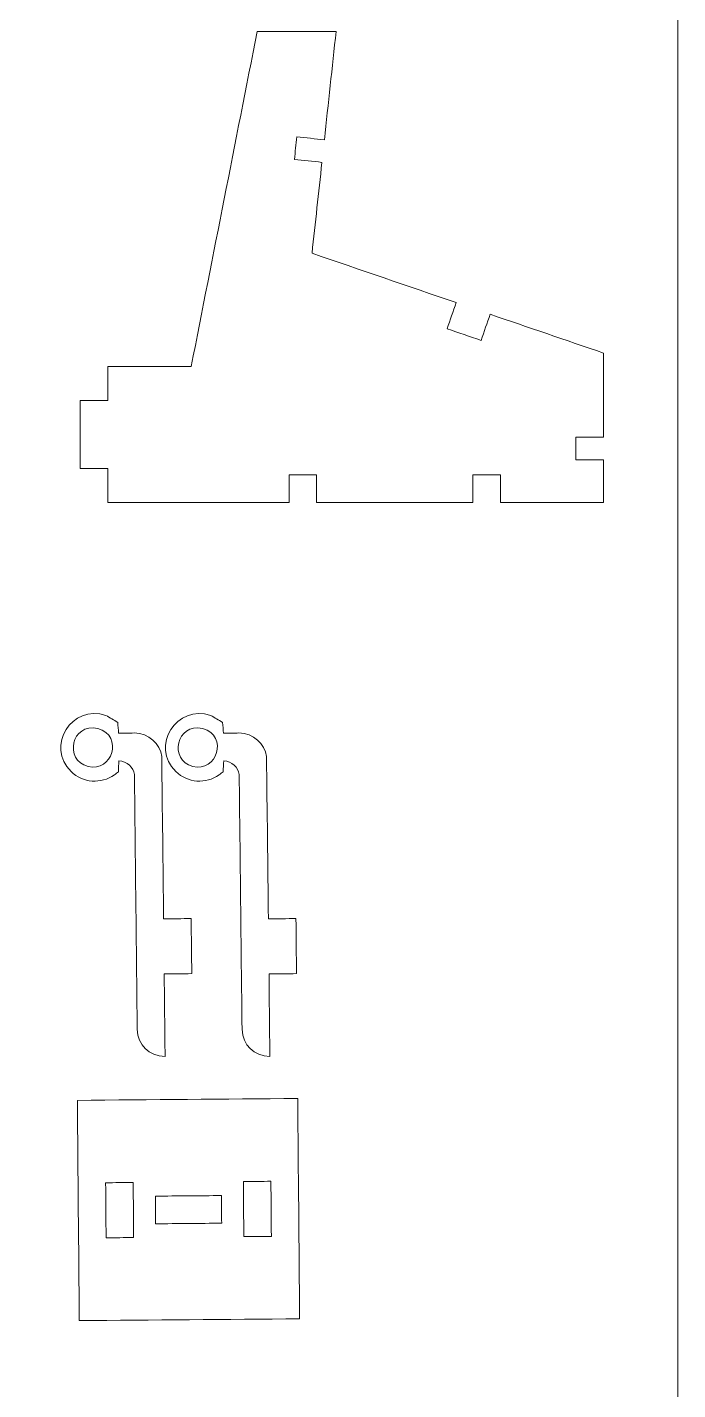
# Model space of a CAD drawing. Header units: centimetres. Extents: x -36.5 to 33.1, y -48.3 to 44.1.
# Drawn here: x 26.02 to 33.11, y 21.73 to 36.57 of the extents above; entities that cross this region are included whole.
import ezdxf

# ---------------------------------------------------------------- set-up
doc = ezdxf.new("R2010")
doc.units = ezdxf.units.CM
doc.header["$MEASUREMENT"] = 0
doc.layers.add('Camada 1', color=7, linetype='Continuous')

msp = doc.modelspace()

# ---------------------------------------------------------------- linework, layer by layer
at = {"layer": 'Camada 1', "color": 2, "lineweight": 20}
msp.add_open_spline([(-1.6923, 44.0612), (-1.6923, 44.0612), (-1.6923, 21.2612), (-1.6923, 21.2612), (-1.6923, 21.2612), (-1.6923, 21.2612), (33.1077, 21.2612), (33.1077, 21.2612), (33.1077, 21.2612), (33.1077, 21.2612), (33.1077, 44.0612), (33.1077, 44.0612), (33.1077, 44.0612), (33.1077, 44.0612), (-1.6923, 44.0612), (-1.6923, 44.0612)], degree=3, knots=[0, 0, 0, 0, 0.2, 0.2, 0.2, 0.2, 0.4, 0.4, 0.4, 0.4, 0.6, 0.6, 0.6, 0.6, 1, 1, 1, 1], dxfattribs=at)
at = {"layer": 'Camada 1', "lineweight": 9}
for points, knots in [([(28.93315, 35.13493), (29.03296, 35.12412), (29.13276, 35.11329), (29.23257, 35.10248), (29.23257, 35.10248), (29.19677, 34.77227), (29.16096, 34.44207), (29.12517, 34.11185), (29.12517, 34.11185), (29.6482, 33.93276), (30.17124, 33.75368), (30.69427, 33.57458), (30.69427, 33.57458), (30.66175, 33.4796), (30.62923, 33.38465), (30.59671, 33.28965), (30.59671, 33.28965), (30.72011, 33.2474), (30.84352, 33.20514), (30.96691, 33.16289), (30.96691, 33.16289), (30.99943, 33.25787), (31.03197, 33.35283), (31.06449, 33.44783), (31.06449, 33.44783), (31.47577, 33.30698), (31.88707, 33.16615), (32.29836, 33.02532), (32.29836, 33.02532), (32.29836, 32.72), (32.29836, 32.41467), (32.29836, 32.10935), (32.29836, 32.10935), (32.19797, 32.10935), (32.09758, 32.10935), (31.99719, 32.10935), (31.99719, 32.10935), (31.99719, 32.02712), (31.99719, 31.9449), (31.99719, 31.86269), (31.99719, 31.86269), (32.09758, 31.86269), (32.19797, 31.86269), (32.29836, 31.86269), (32.29836, 31.86269), (32.29836, 31.70813), (32.29836, 31.55357), (32.29836, 31.39902), (32.29836, 31.39902), (31.92462, 31.39902), (31.55088, 31.39902), (31.17714, 31.39902), (31.17714, 31.39902), (31.17714, 31.49901), (31.17714, 31.599), (31.17714, 31.69899), (31.17714, 31.69899), (31.07715, 31.69899), (30.97715, 31.69899), (30.87715, 31.69899), (30.87715, 31.69899), (30.87715, 31.599), (30.87715, 31.49901), (30.87715, 31.39902), (30.87715, 31.39902), (30.30967, 31.39902), (29.74219, 31.39902), (29.17471, 31.39902), (29.17471, 31.39902), (29.17471, 31.49901), (29.17471, 31.599), (29.17471, 31.69899), (29.17471, 31.69899), (29.07472, 31.69899), (28.97472, 31.69899), (28.87473, 31.69899), (28.87473, 31.69899), (28.87473, 31.599), (28.87473, 31.49901), (28.87473, 31.39902), (28.87473, 31.39902), (28.21661, 31.39902), (27.55849, 31.39902), (26.90038, 31.39902), (26.90038, 31.39902), (26.90038, 31.52244), (26.90038, 31.64585), (26.90038, 31.76927), (26.90038, 31.76927), (26.79999, 31.76927), (26.69961, 31.76927), (26.59921, 31.76927), (26.59921, 31.76927), (26.59921, 32.01611), (26.59921, 32.26293), (26.59921, 32.50977), (26.59921, 32.50977), (26.69961, 32.50977), (26.79999, 32.50977), (26.90038, 32.50977), (26.90038, 32.50977), (26.90038, 32.63319), (26.90038, 32.75661), (26.90038, 32.88003), (26.90038, 32.88003), (27.20339, 32.88003), (27.5064, 32.88003), (27.80941, 32.88003), (27.80941, 32.88003), (28.04899, 34.09647), (28.28856, 35.31291), (28.52814, 36.52934), (28.52814, 36.52934), (28.81451, 36.52934), (29.10088, 36.52934), (29.38725, 36.52934), (29.38725, 36.52934), (29.34455, 36.13547), (29.30184, 35.74159), (29.25915, 35.34773), (29.25915, 35.34773), (29.15934, 35.35855), (29.05955, 35.36936), (28.95975, 35.38019), (28.95975, 35.38019), (28.95088, 35.29843), (28.94202, 35.21669), (28.93315, 35.13493)], [0, 0, 0, 0, 0.03030303, 0.03030303, 0.03030303, 0.03030303, 0.06060606, 0.06060606, 0.06060606, 0.06060606, 0.09090909, 0.09090909, 0.09090909, 0.09090909, 0.12121212, 0.12121212, 0.12121212, 0.12121212, 0.15151515, 0.15151515, 0.15151515, 0.15151515, 0.18181818, 0.18181818, 0.18181818, 0.18181818, 0.21212121, 0.21212121, 0.21212121, 0.21212121, 0.24242424, 0.24242424, 0.24242424, 0.24242424, 0.27272727, 0.27272727, 0.27272727, 0.27272727, 0.3030303, 0.3030303, 0.3030303, 0.3030303, 0.33333333, 0.33333333, 0.33333333, 0.33333333, 0.36363636, 0.36363636, 0.36363636, 0.36363636, 0.39393939, 0.39393939, 0.39393939, 0.39393939, 0.42424242, 0.42424242, 0.42424242, 0.42424242, 0.45454545, 0.45454545, 0.45454545, 0.45454545, 0.48484848, 0.48484848, 0.48484848, 0.48484848, 0.51515152, 0.51515152, 0.51515152, 0.51515152, 0.54545455, 0.54545455, 0.54545455, 0.54545455, 0.57575758, 0.57575758, 0.57575758, 0.57575758, 0.60606061, 0.60606061, 0.60606061, 0.60606061, 0.63636364, 0.63636364, 0.63636364, 0.63636364, 0.66666667, 0.66666667, 0.66666667, 0.66666667, 0.6969697, 0.6969697, 0.6969697, 0.6969697, 0.72727273, 0.72727273, 0.72727273, 0.72727273, 0.75757576, 0.75757576, 0.75757576, 0.75757576, 0.78787879, 0.78787879, 0.78787879, 0.78787879, 0.81818182, 0.81818182, 0.81818182, 0.81818182, 0.84848485, 0.84848485, 0.84848485, 0.84848485, 0.87878788, 0.87878788, 0.87878788, 0.87878788, 0.90909091, 0.90909091, 0.90909091, 0.90909091, 0.93939394, 0.93939394, 0.93939394, 0.93939394, 1, 1, 1, 1]), ([(27.80898, 26.86521), (27.709, 26.86418), (27.609, 26.86314), (27.50902, 26.86211), (27.50902, 26.86211), (27.50205, 27.45108), (27.49507, 28.04006), (27.4881, 28.62903), (27.4881, 28.62903), (27.47259, 28.77045), (27.34512, 28.88324), (27.18799, 28.88676), (27.18799, 28.88676), (27.13174, 28.88617), (27.07547, 28.88559), (27.01921, 28.88501), (27.01921, 28.88501), (27.016, 28.92409), (27.01277, 28.96316), (27.00955, 29.00225), (27.00955, 29.00225), (26.96667, 29.02735), (26.92378, 29.05247), (26.88089, 29.07757), (26.88089, 29.07757), (26.5113, 29.20717), (26.21899, 28.74063), (26.50057, 28.46667), (26.50057, 28.46667), (26.62805, 28.34265), (26.82792, 28.3274), (26.97282, 28.43049), (26.97282, 28.43049), (26.98727, 28.44175), (27.00171, 28.45299), (27.01615, 28.46425), (27.01615, 28.46425), (27.01812, 28.50451), (27.0201, 28.54478), (27.02207, 28.58504), (27.02207, 28.58504), (27.11039, 28.57518), (27.18096, 28.51482), (27.19081, 28.4328), (27.19081, 28.4328), (27.20105, 27.50823), (27.21127, 26.58368), (27.22151, 25.65912), (27.22151, 25.65912), (27.22901, 25.48611), (27.34798, 25.37199), (27.52459, 25.36226), (27.52459, 25.36226), (27.52147, 25.66223), (27.51837, 25.9622), (27.51525, 26.26217), (27.51525, 26.26217), (27.61524, 26.26321), (27.71523, 26.26424), (27.81522, 26.26529), (27.81522, 26.26529), (27.81315, 26.46527), (27.81106, 26.66523), (27.80898, 26.86521)], [0, 0, 0, 0, 0.05882353, 0.05882353, 0.05882353, 0.05882353, 0.11764706, 0.11764706, 0.11764706, 0.11764706, 0.17647059, 0.17647059, 0.17647059, 0.17647059, 0.23529412, 0.23529412, 0.23529412, 0.23529412, 0.29411765, 0.29411765, 0.29411765, 0.29411765, 0.35294118, 0.35294118, 0.35294118, 0.35294118, 0.41176471, 0.41176471, 0.41176471, 0.41176471, 0.47058824, 0.47058824, 0.47058824, 0.47058824, 0.52941176, 0.52941176, 0.52941176, 0.52941176, 0.58823529, 0.58823529, 0.58823529, 0.58823529, 0.64705882, 0.64705882, 0.64705882, 0.64705882, 0.70588235, 0.70588235, 0.70588235, 0.70588235, 0.76470588, 0.76470588, 0.76470588, 0.76470588, 0.82352941, 0.82352941, 0.82352941, 0.82352941, 0.88235294, 0.88235294, 0.88235294, 0.88235294, 1, 1, 1, 1]), ([(28.95018, 26.86521), (28.8502, 26.86418), (28.7502, 26.86314), (28.65022, 26.86211), (28.65022, 26.86211), (28.64325, 27.45108), (28.63627, 28.04006), (28.6293, 28.62903), (28.6293, 28.62903), (28.61379, 28.77045), (28.48632, 28.88324), (28.32919, 28.88676), (28.32919, 28.88676), (28.27294, 28.88617), (28.21667, 28.88559), (28.16041, 28.88501), (28.16041, 28.88501), (28.1572, 28.92409), (28.15397, 28.96316), (28.15075, 29.00225), (28.15075, 29.00225), (28.10787, 29.02735), (28.06498, 29.05247), (28.02209, 29.07757), (28.02209, 29.07757), (27.6525, 29.20717), (27.36019, 28.74063), (27.64177, 28.46667), (27.64177, 28.46667), (27.76925, 28.34265), (27.96912, 28.3274), (28.11402, 28.43049), (28.11402, 28.43049), (28.12847, 28.44175), (28.14291, 28.45299), (28.15735, 28.46425), (28.15735, 28.46425), (28.15932, 28.50451), (28.1613, 28.54478), (28.16327, 28.58504), (28.16327, 28.58504), (28.25159, 28.57518), (28.32216, 28.51482), (28.33201, 28.4328), (28.33201, 28.4328), (28.34225, 27.50823), (28.35247, 26.58368), (28.36271, 25.65912), (28.36271, 25.65912), (28.37021, 25.48611), (28.48918, 25.37199), (28.66579, 25.36226), (28.66579, 25.36226), (28.66267, 25.66223), (28.65957, 25.9622), (28.65645, 26.26217), (28.65645, 26.26217), (28.75644, 26.26321), (28.85643, 26.26424), (28.95642, 26.26529), (28.95642, 26.26529), (28.95435, 26.46527), (28.95226, 26.66523), (28.95018, 26.86521)], [0, 0, 0, 0, 0.05882353, 0.05882353, 0.05882353, 0.05882353, 0.11764706, 0.11764706, 0.11764706, 0.11764706, 0.17647059, 0.17647059, 0.17647059, 0.17647059, 0.23529412, 0.23529412, 0.23529412, 0.23529412, 0.29411765, 0.29411765, 0.29411765, 0.29411765, 0.35294118, 0.35294118, 0.35294118, 0.35294118, 0.41176471, 0.41176471, 0.41176471, 0.41176471, 0.47058824, 0.47058824, 0.47058824, 0.47058824, 0.52941176, 0.52941176, 0.52941176, 0.52941176, 0.58823529, 0.58823529, 0.58823529, 0.58823529, 0.64705882, 0.64705882, 0.64705882, 0.64705882, 0.70588235, 0.70588235, 0.70588235, 0.70588235, 0.76470588, 0.76470588, 0.76470588, 0.76470588, 0.82352941, 0.82352941, 0.82352941, 0.82352941, 0.88235294, 0.88235294, 0.88235294, 0.88235294, 1, 1, 1, 1]), ([(26.7927, 28.93715), (26.50266, 28.99808), (26.42205, 28.59031), (26.68553, 28.52285), (26.68553, 28.52285), (26.94889, 28.45541), (27.07638, 28.85118), (26.7927, 28.93715)], [0, 0, 0, 0, 0.33333333, 0.33333333, 0.33333333, 0.33333333, 1, 1, 1, 1]), ([(27.9339, 28.93715), (27.64386, 28.99808), (27.56325, 28.59031), (27.82673, 28.52285), (27.82673, 28.52285), (28.09009, 28.45541), (28.21758, 28.85118), (27.9339, 28.93715)], [0, 0, 0, 0, 0.33333333, 0.33333333, 0.33333333, 0.33333333, 1, 1, 1, 1]), ([(26.59031, 22.48554), (26.5834, 23.28547), (26.5765, 24.0854), (26.56959, 24.88533), (26.56959, 24.88533), (27.36952, 24.89225), (28.16945, 24.89915), (28.96938, 24.90606), (28.96938, 24.90606), (28.97629, 24.10613), (28.98319, 23.30619), (28.99011, 22.50626), (28.99011, 22.50626), (28.19017, 22.49935), (27.39024, 22.49245), (26.59031, 22.48554)], [0, 0, 0, 0, 0.2, 0.2, 0.2, 0.2, 0.4, 0.4, 0.4, 0.4, 0.6, 0.6, 0.6, 0.6, 1, 1, 1, 1]), ([(26.88251, 23.38805), (26.88078, 23.58803), (26.87907, 23.78802), (26.87734, 23.988), (26.87734, 23.988), (26.97732, 23.98886), (27.07732, 23.98973), (27.1773, 23.99059), (27.1773, 23.99059), (27.17903, 23.79061), (27.18076, 23.59062), (27.18249, 23.39064), (27.18249, 23.39064), (27.08249, 23.38977), (26.98251, 23.38891), (26.88251, 23.38805)], [0, 0, 0, 0, 0.2, 0.2, 0.2, 0.2, 0.4, 0.4, 0.4, 0.4, 0.6, 0.6, 0.6, 0.6, 1, 1, 1, 1]), ([(28.38239, 23.40101), (28.38066, 23.60099), (28.37893, 23.80098), (28.37721, 24.00096), (28.37721, 24.00096), (28.4772, 24.00182), (28.57719, 24.00267), (28.67718, 24.00354), (28.67718, 24.00354), (28.67891, 23.80356), (28.68064, 23.60358), (28.68237, 23.4036), (28.68237, 23.4036), (28.58237, 23.40273), (28.48239, 23.40187), (28.38239, 23.40101)], [0, 0, 0, 0, 0.2, 0.2, 0.2, 0.2, 0.4, 0.4, 0.4, 0.4, 0.6, 0.6, 0.6, 0.6, 1, 1, 1, 1]), ([(28.13853, 23.84816), (27.89855, 23.84609), (27.65856, 23.84402), (27.41859, 23.84195), (27.41859, 23.84195), (27.41945, 23.74155), (27.42033, 23.64117), (27.42119, 23.54078), (27.42119, 23.54078), (27.66117, 23.54286), (27.90115, 23.54493), (28.14113, 23.54701), (28.14113, 23.54701), (28.14027, 23.64739), (28.13939, 23.74778), (28.13853, 23.84816)], [0, 0, 0, 0, 0.2, 0.2, 0.2, 0.2, 0.4, 0.4, 0.4, 0.4, 0.6, 0.6, 0.6, 0.6, 1, 1, 1, 1])]:
    msp.add_open_spline(points, degree=3, knots=knots, dxfattribs=at)

doc.saveas('drawing.dxf')
